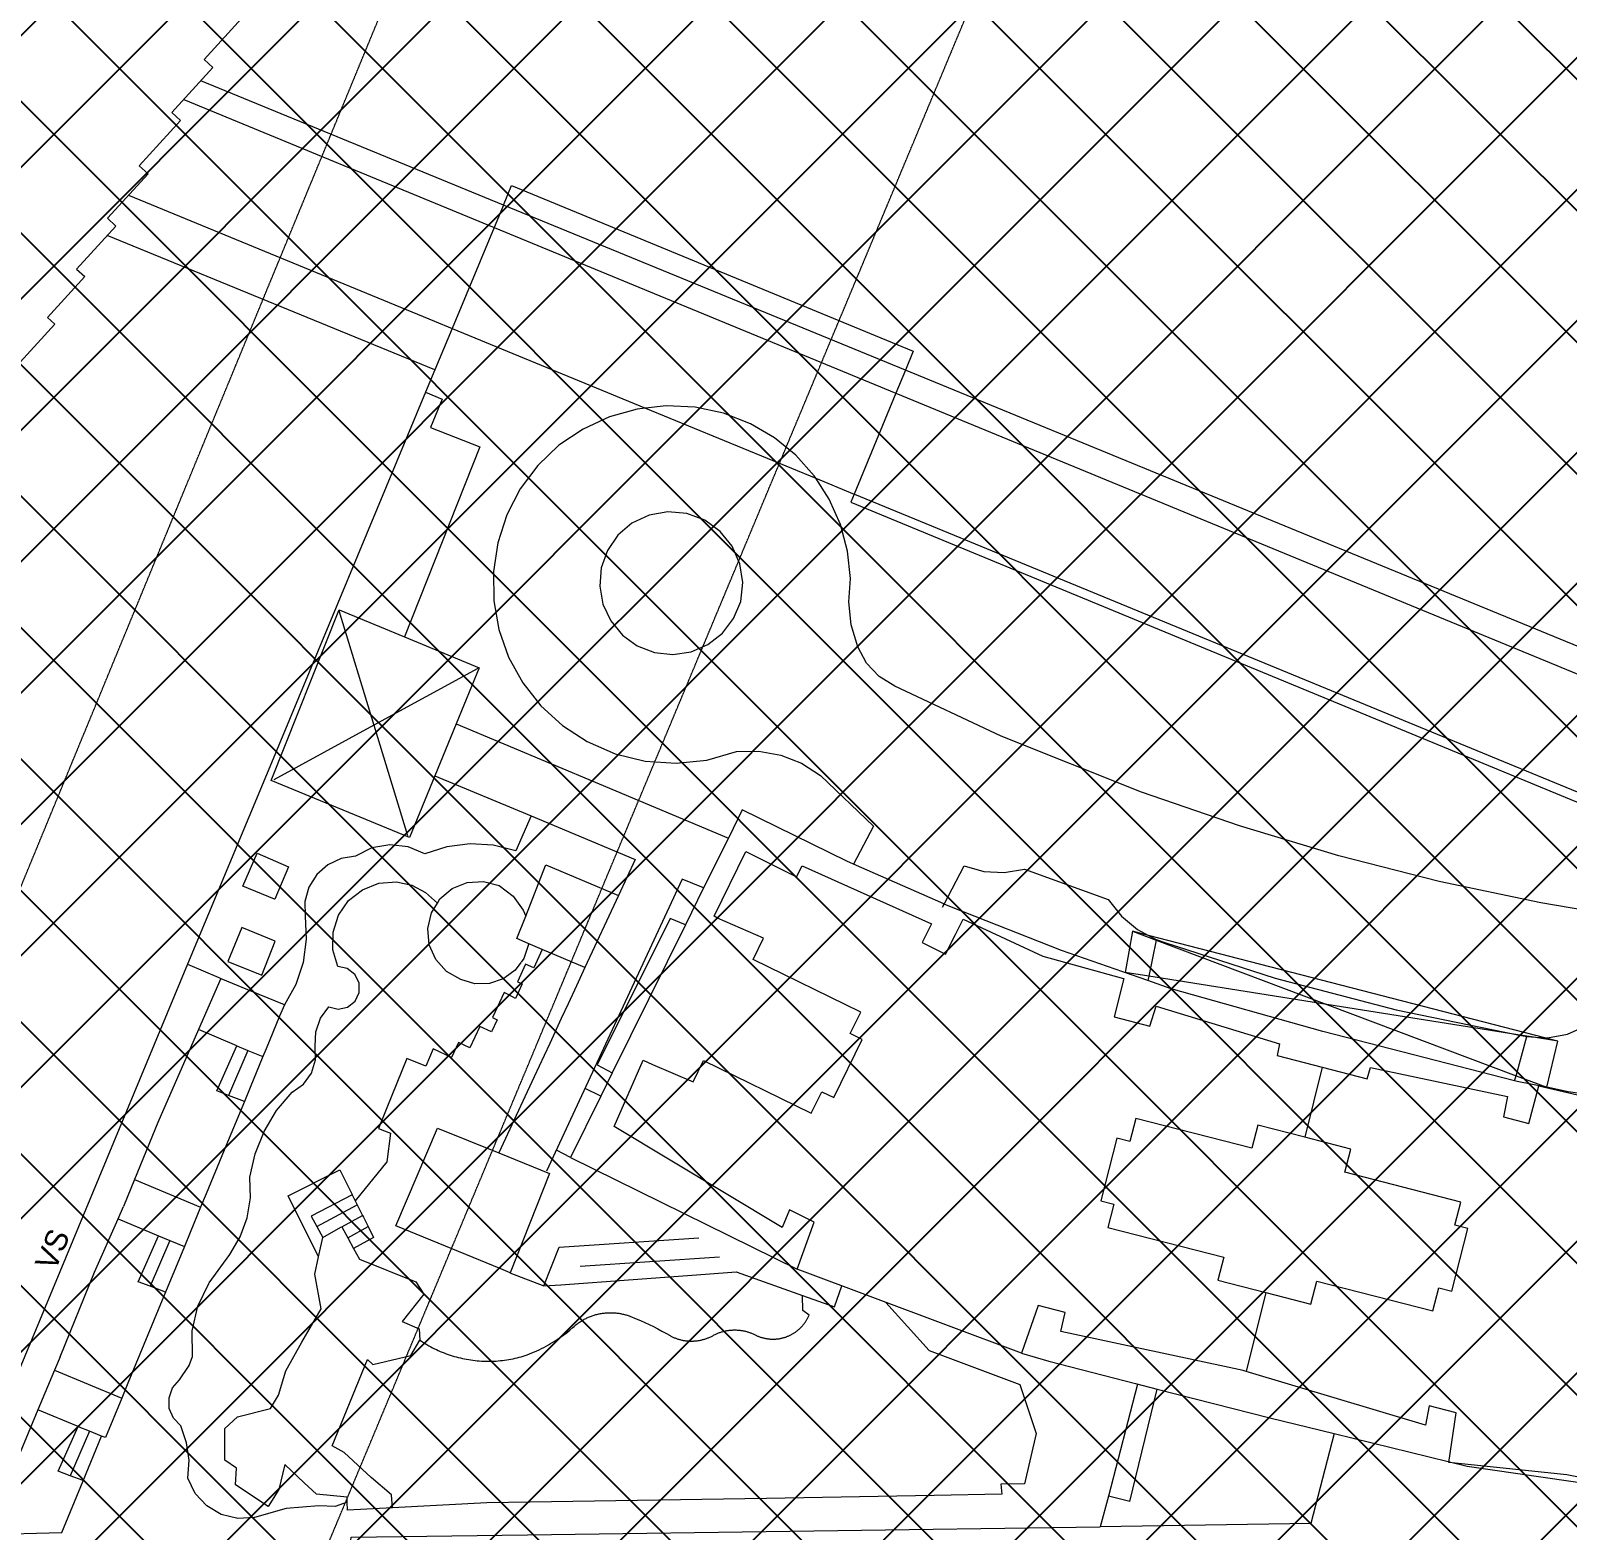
# Model space of a CAD drawing. Header units: millimetres. Extents: x 833924389 to 835767163, y 817400000 to 818811854.
# Drawn here: x 834596503 to 834699749, y 818214320 to 818315048 of the extents above; entities that cross this region are included whole.
import ezdxf

# ---------------------------------------------------------------- set-up
doc = ezdxf.new("R2010")
doc.units = ezdxf.units.MM
doc.header["$LTSCALE"] = 10
doc.header["$MEASUREMENT"] = 0
doc.linetypes.add('HIDDEN', pattern=[0.375, 0.25, -0.125])
doc.layers.add('01_Base_Plan', color=5, linetype='Continuous', lineweight=5)
doc.layers.add('12_AEL_Outline', color=253, linetype='HIDDEN', lineweight=5)
doc.layers.add('_MTR', color=190, linetype='Continuous')
doc.styles.add('11nw24c$0$Style-WORKING', font='WORKING.shx')

msp = doc.modelspace()

# ---------------------------------------------------------------- hatches: boundary and pattern name
at = {"layer": '_MTR'}
h = msp.add_hatch(dxfattribs=at)
h.set_pattern_fill('ANSI37', color=256, scale=50000, style=0)
h.set_pattern_definition([(45, (0, 0), (-4419.417382415922, 4419.417382415922), []), (135, (0, 0), (-4419.417382415922, -4419.417382415922), [])])
h.paths.add_polyline_path([(834719025.0676242, 818175044.075776), (834829436.1637323, 818440899.0154631), (834544329.9875726, 818440899.0154631), (834540047.6918651, 818430486.7932322), (834494662.9516805, 818320135.7028404), (834491212.3501357, 818312096.8899884), (834489639.5860337, 818307373.809575), (834488467.7132754, 818300887.678466), (834488287.0573709, 818295402.6064734), (834489123.4445984, 818289469.5896976), (834490523.0838149, 818284300.8385714), (834492959.6897802, 818278585.4277595), (834497359.5052412, 818271989.8078504), (834500943.2578423, 818268402.4543666), (834504241.8491156, 818265890.0219382), (834506773.0374651, 818264239.4954746), (834509304.2258146, 818262588.969011), (834549547.6363403, 818245865.156262), (834521788.9357352, 818162669.0288637), (834512956.6186229, 818145898.9397866), (834505350.3781369, 818132402.978609), (834498851.625464, 818120358.1720601), (834490645.3412085, 818106191.5494635), (834483043.1765755, 818093566.7455992), (834465497.3880057, 818066156.0749869), (834456186.300847, 818052465.0283059), (834449435.9111947, 818042521.66696), (834429928.4301713, 818015782.6322176), (834415902.0111922, 817997330.5279367), (834409718.1436859, 817989384.889797), (834403534.2761798, 817981439.2516572), (834394016.1354766, 817969342.6524115), (834384497.9947733, 817957246.0531657), (834384196.2479563, 817957465.7651209), (834383970.486986, 817957155.7107403), (834383668.7401689, 817957375.4226955), (834373771.4691136, 817944987.7532318), (834364116.6359974, 817932940.1560837), (834338369.9503223, 817901865.9044347), (834312960.6002681, 817923872.0998209), (834209698.3762193, 817804043.8972573), (834227751.7111311, 817788294.3273865), (834200289.8007177, 817756392.265157), (834200199.724341, 817740873.0267123), (834297136.0119622, 817740548.3312696), (834302265.9142908, 817746345.470729), (834311723.710097, 817738300.4580544), (834346243.1186241, 817778329.7402205), (834364573.705298, 817762532.4600164), (834407168.9888211, 817811985.372018), (834383971.3268652, 817831671.3361453), (834391017.2140669, 817839762.6321478), (834398063.1012684, 817847853.9281503), (834393622.2417772, 817851485.7044563), (834400812.4917518, 817859771.4107764), (834410480.1317945, 817870197.1213068), (834420147.7718372, 817880622.8318372), (834432126.5932153, 817893299.2699163), (834444105.4145935, 817905975.7079954), (834443206.2002442, 817906758.256021), (834448849.565658, 817912919.9467099), (834457587.7981888, 817922310.4511203), (834467322.5562106, 817932771.8674097), (834475815.8031626, 817941811.4303546), (834484309.0501144, 817950850.9932995), (834500967.9967005, 817969577.1101549), (834519622.9840564, 817991615.6157014), (834532610.7469565, 818008021.8481278), (834547321.4079989, 818027597.5088168), (834557595.9281648, 818042498.3314748), (834567870.4483306, 818057399.1541326), (834574643.1744547, 818067927.9632175), (834585340.6881095, 818084953.331677), (834592493.7733289, 818096984.115135), (834598987.1398113, 818108698.8436586), (834606301.2519822, 818122736.6486193), (834611699.1689881, 818133599.211997), (834616705.1358873, 818145548.4517179), (834618535.0408169, 818149916.4335908), (834621711.1027862, 818157497.6914387), (834627057.6022652, 818172444.2824591), (834631612.1834006, 818185176.9988407), (834639686.340077, 818207748.9860169)])

# ---------------------------------------------------------------- linework, layer by layer
at = {"layer": '01_Base_Plan', "linetype": 'Continuous'}
for p, q in [((834610919.4041214, 818316145.6358876), (834608151.8892171, 818313115.9902295)), ((834608151.8892171, 818313115.9902295), (834608740.8516241, 818312577.9859798)), ((834608740.8516241, 818312577.9859798), (834605973.3367198, 818309548.3403215)), ((834606562.2252945, 818309010.4035162), (834603794.7103901, 818305980.7578579)), ((834605973.3367198, 818309548.3403215), (834606562.2252945, 818309010.4035162)), ((834603794.7103901, 818305980.7578579), (834604383.5989648, 818305442.8210523)), ((834604383.5989648, 818305442.8210523), (834601655.7413875, 818302456.588945)), ((834601655.7413875, 818302456.588945), (834602230.1587784, 818301931.8712486)), ((834602230.1587784, 818301931.8712486), (834599587.1462992, 818299038.5205138)), ((834600131.6614995, 818298541.1178131), (834597622.863444, 818295794.6938916)), ((834599587.1462992, 818299038.5205138), (834600131.6614995, 818298541.1178131)), ((834598127.2137264, 818295333.980963), (834595799.6388649, 818292785.945156)), ((834597622.863444, 818295794.6938916), (834598127.2137264, 818295333.980963))]:
    msp.add_line(p, q, dxfattribs=at)
at = {"layer": '01_Base_Plan', "flags": 128}
for points in [[(834654641.7121495, 818290708.8017519), (834712409.9325544, 818266905.5299237), (834713520.9606009, 818266560.4890897), (834715052.2088993, 818266404.0758082), (834716584.1105993, 818266553.9537035), (834718056.0058904, 818267004.1879026), (834719409.6107061, 818267736.9501022), (834720591.3251139, 818268723.2245858), (834721554.3559985, 818269923.9569082), (834722260.569201, 818271291.6006043), (834722682.0002136, 818272772.0000001), (834723462.3423873, 818277997.5204018), (834724561.7223123, 818283165.34019), (834725975.9999087, 818288256.0000001), (834751599.0000001, 818350769.0000002), (834761771.454726, 818375429.7021701)], [(834628259.9938049, 818303337.5905333), (834607925.870122, 818311685.8118616)], [(834716541.0000002, 818268856.0000001), (834714477.0000002, 818267941.0000002), (834655273.6857817, 818292247.0570698)], [(834651850.6086003, 818283911.6925873), (834656263.1358075, 818282094.2455825)], [(834656263.1358075, 818282094.2455825), (834709320.0000002, 818260241.0000001), (834713626.0000001, 818259126.0000001)], [(834630130.0029606, 818262302.5504626), (834629093.0000002, 818259955.0000002), (834627578.9772944, 818260334.5627921), (834626020.9359114, 818260428.5822934), (834624472.2566912, 818260233.8373059), (834622986.0000001, 818259757.0000002), (834621855.0422989, 818260231.509995), (834620636.2128056, 818260368.1836911), (834619428.2468948, 818260155.9494005), (834618329.0000001, 818259612.0000917), (834617352.133305, 818259449.5580921), (834616459.3699152, 818259021.0380874), (834615721.6013063, 818258360.4676049), (834615197.4113896, 818257520.3004855), (834614928.4243907, 818256567.2516862), (834614936.0000001, 818255576.9999087), (834615018.1003146, 818254017.4983065), (834614809.3206886, 818252469.8558918), (834614316.9165932, 818250987.8558002), (834613553.0074773, 818249625.0543231)], [(834617768.882931, 818216200.2984408), (834616962, 818215920.0000001), (834615870.0000002, 818215961.0000001), (834613665.0000001, 818215774.0000002), (834611548.0000002, 818215171.0000002), (834610411.4178901, 818215107.2803127), (834609305.590106, 818215377.5096896), (834608326.4900969, 818215958.2353895), (834607559.0928986, 818216799.0567951), (834607069.9999086, 818217827.0000001), (834607142.0385146, 818219019.6295055), (834606976.5207986, 818220202.9125037), (834606580.0000002, 818221330.0000002), (834606086.7478869, 818221845.1809139), (834605813.0936004, 818222503.8327894), (834605798.0518817, 818223133.1433457), (834605796.0506914, 818223216.8676108), (834606037.9247109, 818223887.8414869), (834606505.9999086, 818224426.0000002), (834607149.3939027, 818225388.4087957), (834607371.8611715, 818225993.1370282), (834607361.0603963, 818227712.4990084), (834607723.720298, 818229372.7057104), (834608481.0000001, 818230894.0000002), (834608502.223304, 818230931.1814936), (834609878.9999087, 818232849.0000001), (834610578.4493853, 818234024.7147132), (834611044.8355055, 818235310.8012942), (834611261.5862913, 818236661.5616933), (834611221, 818238028.9999086), (834611586.6425064, 818239609.6909087), (834612192.1192971, 818241114.9072849), (834613022.8890045, 818242508.4998019), (834614059.0000002, 818243757.0000002), (834614823.4925078, 818244283.2938935), (834615373.5266886, 818245030.8876921), (834615648.4658042, 818245917.3653983), (834615618.0000918, 818246845.0000002), (834615663.0206001, 818247804.0740075), (834615980.9024935, 818248710.0546893), (834616542.8486894, 818249484.036958), (834617167.0426956, 818249331.1321148), (834617794.8178961, 818249467.866207), (834618298.7575917, 818249866.4170051), (834618576.4581137, 818250445.7962892), (834618571.4886931, 818251088.2706077), (834618284.859493, 818251663.2850126), (834617774.8150885, 818252053.9928895), (834617145.0000001, 818252181.0000002), (834616810.5506151, 818253320.1809138), (834616824.2905974, 818254507.3627127), (834617185.0156866, 818255638.4979095), (834617861.1112096, 818256614.4510027), (834618793.3223063, 818257349.6870025), (834619899.9478136, 818257779.7679985), (834621084.0000918, 818257867.0006106), (834622100.6530049, 818257644.2899871), (834623025.2479019, 818257166.4745935), (834623826.2416153, 818256446.9640493)], [(834623826.2416153, 818256446.9640493), (834623995.3953063, 818256724.5786005), (834624824.9830929, 818257428.4339124), (834625833.85461, 818257835.6271861), (834626919.5985901, 818257904.8240914), (834627972.0003053, 818257629.0002139), (834628914.0823085, 818256922.9464096), (834629597.3538011, 818255964.212409), (834629759.5381025, 818255576.3873105)], [(834628384.1490221, 818251458.199103), (834628256.3230081, 818251365.2063967), (834627323.2042911, 818251051.352794), (834626338.9139074, 818251031.6808071), (834625394.0000001, 818251308.0000002), (834624448.8768885, 818251846.8604085), (834623721.216407, 818252655.6486101), (834623284.8839077, 818253652.2638936), (834623184.1717889, 818254735.5391097), (834623429.3034152, 818255795.5102086), (834623826.2416153, 818256446.9640493)], [(834630865.983337, 818253342.8554951), (834630298.4112675, 818252106.4148383), (834629753.1178015, 818252356.7247537), (834629207.2679831, 818251167.6054571), (834629525.3558153, 818251021.5913268), (834629074.8815885, 818250040.2452471), (834628621.6885893, 818250277.4781946), (834628311.9327375, 818250439.6260873), (834627529.4558856, 818248761.0874052), (834627840.3831601, 818248598.3263042), (834627468.2423476, 818247801.8753015), (834626689.0987581, 818248165.9292278), (834626011.7890866, 818246716.3597523), (834625235.148778, 818247075.9154029), (834624770.7785883, 818246078.7422713), (834623553.600757, 818246664.7908262), (834623055.6197397, 818245500.290933), (834621785.0000001, 818246015.0000001), (834620440.2652975, 818242698.8785671), (834619873.0000001, 818241300.0000001), (834620679.0000002, 818240995.0000002), (834620429.0000002, 818239072.0000001), (834618301.2033451, 818236458.4532611)], [(834629962.1989503, 818253726.727775), (834629959.9999086, 818253666.0000002), (834629638.2865994, 818252735.5618155), (834629449.3476365, 818252480.402173)], [(834630865.983337, 818253342.8554951), (834629921.7780695, 818253744.0326549)], [(834629439.8042544, 818252467.5139624), (834629052.4293041, 818251944.369091), (834628384.1490221, 818251458.199103)], [(834618195.3827634, 818233253.2532734), (834618591.0000001, 818232530.0000001), (834622390.0000001, 818231013.0000001), (834622914.0000002, 818230175), (834621462.0000001, 818228336.0000001), (834622597.0000002, 818227843.0000001), (834622645.5493641, 818227092.4056827)], [(834617768.882931, 818216200.2984408), (834617760.0000002, 818216554.0000002), (834615702.0000001, 818216749.0000002), (834614867.0000002, 818217507.0000002), (834613584.0000001, 818218745.0000002), (834613168.0000001, 818217054.0000002), (834612451.0000001, 818215920.0000001), (834610257.0000002, 818217369.0000002), (834610337, 818218493.0000001), (834609546.0000002, 818219021.0000002), (834609549.0000002, 818221166.0000001), (834610403.0000001, 818221930.0000001), (834612615.0000002, 818222507.0000002), (834613161.0000002, 818223389.0000002), (834613646.0000002, 818225020.0000001), (834614715.0000002, 818226957.0000001), (834616010.0000002, 818229198.0000002), (834615590.0000001, 818231515.0000001), (834615846.1288493, 818232692.1433457), (834615889.1641287, 818232889.9293804)], [(834622646.0000002, 818227092.0000002), (834622764.0000002, 818227013.0000001), (834622884.0000002, 818226936.0000002), (834623005.0000002, 818226861.0000001), (834623128.0000001, 818226788.0000001), (834623252.0000002, 818226717.0000002), (834623377.0000002, 818226648.0000001), (834623503.0000001, 818226582.0000001), (834623630.0000002, 818226518.0000001), (834623759.0000002, 818226456.0000002), (834623888.0000001, 818226396.0000002), (834624019.0000002, 818226338.0000002), (834624150, 818226283.0000001), (834624283.0000001, 818226230.0000002), (834624416.0000002, 818226180.0000001), (834624550.0000001, 818226131.0000001), (834624685.0000001, 818226085.0000002), (834624821.0000002, 818226042.0000001), (834624958.0000001, 818226001.0000001), (834625095.0000002, 818225962.0000001), (834625233.0000002, 818225926.0000002), (834625372.0000002, 818225892.0000002), (834625511.0000001, 818225860.0000002), (834625650, 818225831.0000001), (834625790.0000001, 818225804.0000002), (834625931.0000002, 818225780.0000001), (834626072.0000001, 818225758.0000001), (834626213.0000002, 818225739.0000001), (834626355.0000001, 818225722.0000002), (834626497.0000002, 818225708.0000002), (834626639.0000002, 818225696.0000002), (834626781.0000002, 818225687.0000001), (834626924.0000002, 818225680.0000001), (834627066.0000002, 818225675.0000001), (834627209.0000001, 818225673.0000002), (834627352.0000002, 818225674.0000002), (834627494.0000002, 818225677), (834627637.0000001, 818225682.0000001), (834627779.0000002, 818225690.0000001), (834627922.0000001, 818225701.0000002), (834628064.0000001, 818225714.0000001), (834628205.0000002, 818225729.0000001), (834628347.0000002, 818225747.0000002), (834628488.0000001, 818225768.0000001), (834628629.0000002, 818225791.0000002), (834628769.0000002, 818225816.0000002), (834628909.0000002, 818225844.0000001), (834629049.0000002, 818225874.0000002), (834629187, 818225907.0000001), (834629326.0000002, 818225942.0000001), (834629463.0000002, 818225979.0000001), (834629600.0000002, 818226019.0000002), (834629853.0000001, 818226100.0000001), (834630017.0000002, 818226163.0000001), (834630180.0000001, 818226229.0000001), (834630342.0000002, 818226298.0000002), (834630502.0000002, 818226370.0000002), (834630661.0000001, 818226444.0000001), (834630819.0000001, 818226521.0000002), (834630975.0000002, 818226602.0000002), (834631130.0000002, 818226684.0000002), (834631284.0000002, 818226770.0000001), (834631436.0000002, 818226858.0000002), (834631586.0000001, 818226949.0000001), (834631735.0000002, 818227042.0000001), (834631882.0000002, 818227138), (834632028.0000001, 818227236.0000001), (834632171.0000002, 818227337.0000001), (834632313.0000001, 818227441.0000002), (834632453.0000002, 818227547.0000001), (834632592.0000002, 818227655.0000001), (834632728.0000002, 818227766.0000001), (834632932.0000001, 818227940.0000001), (834633013.0000001, 818228013.0000001), (834633062.0000001, 818228056.0000002), (834633112.0000002, 818228097.0000002), (834633162.0000001, 818228137.0000001), (834633213.0000002, 818228177.0000001), (834633265.0000001, 818228216.0000001), (834633317.0000001, 818228254.0000002), (834633370.0000002, 818228291.0000001), (834633424.0000002, 818228327.0000001), (834633478.0000002, 818228362.0000002), (834633533.0000001, 818228396.0000002), (834633588.0000002, 818228429.0000002), (834633645.0000001, 818228461.0000001), (834633701.0000002, 818228492.0000002), (834633758.0000001, 818228522.0000001), (834633816.0000002, 818228552.0000001), (834633874.0000002, 818228580.0000002), (834633933.0000002, 818228607.0000002), (834633992.0000001, 818228633.0000001), (834634051.0000002, 818228658.0000001), (834634111.0000001, 818228682.0000001), (834634172, 818228705.0000002), (834634233.0000002, 818228727.0000001), (834634294.0000002, 818228748.0000001), (834634355.0000002, 818228768.0000001), (834634417.0000001, 818228787.0000001), (834634479, 818228804.0000001), (834634542.0000001, 818228821.0000002), (834634604.0000001, 818228836.0000001), (834634667.0000001, 818228851.0000001), (834634731.0000001, 818228864.0000001), (834634794.0000002, 818228876.0000001), (834634858.0000002, 818228887.0000002), (834634922.0000001, 818228897.0000002), (834634986.0000001, 818228906.0000001), (834635050.0000001, 818228914.0000002), (834635114.0000001, 818228920.0000001), (834635179.0000002, 818228926.0000002), (834635243.0000001, 818228930.0000001), (834635308.0000002, 818228933.0000002), (834635372.0000002, 818228935.0000001), (834635437.0000001, 818228936.0000002), (834635501.0000001, 818228936.0000002), (834635566.0000002, 818228935.0000001), (834635631.0000001, 818228932), (834635695.0000002, 818228929.0000002), (834635760.0000002, 818228924.0000002), (834635824.0000001, 818228918.0000002), (834635888.0000001, 818228911.0000002), (834635952.0000001, 818228903.0000001), (834636016.0000001, 818228894.0000002), (834636080.0000002, 818228884.0000002), (834636144.0000002, 818228872.0000002), (834636207.0000001, 818228860.0000002), (834636270.0000001, 818228846.0000001), (834636333.0000002, 818228832.0000001), (834636396.0000002, 818228816.0000001), (834636458.0000002, 818228799.0000002), (834636520.0000001, 818228781.0000002), (834636582, 818228762.0000002), (834636643.0000001, 818228742.0000002), (834636705.0000002, 818228720.0000002), (834636765.0000001, 818228698.0000002), (834637194.0000001, 818228526.0000002), (834637486.0000001, 818228402.0000002), (834637776.0000002, 818228273.0000001), (834638063.0000002, 818228138.0000001), (834638348.0000002, 818227999.0000002), (834638631, 818227855.0000001), (834638911.0000002, 818227705.0000002), (834639188.0000002, 818227551.0000002), (834639463.0000002, 818227392.0000002), (834639509.0000002, 818227368), (834639556.0000002, 818227344.0000001), (834639603.0000002, 818227321.0000002), (834639651.0000002, 818227299.0000002), (834639699.0000001, 818227277.0000002), (834639747.0000001, 818227257.0000002), (834639796.0000002, 818227237.0000002), (834639845.0000002, 818227218.0000002), (834639894.0000002, 818227200.0000002), (834639944.0000001, 818227183.0000002), (834639993.0000001, 818227167.0000001), (834640044.0000002, 818227152.0000002), (834640094.0000001, 818227137.0000002), (834640145.0000001, 818227124.0000002), (834640196.0000002, 818227111.0000001), (834640247.0000001, 818227099), (834640298.0000001, 818227088.0000002), (834640350.0000002, 818227078.0000002), (834640401.0000001, 818227069.0000001), (834640453.0000002, 818227061.0000001), (834640505.0000002, 818227054.0000002), (834640557.0000001, 818227047.0000001), (834640610.0000002, 818227042.0000001), (834640662.0000001, 818227037.0000001), (834640714.0000001, 818227034.0000002), (834640767.0000002, 818227031.0000002), (834640819.0000001, 818227029.0000002), (834640872.0000002, 818227028.0000001), (834640924.0000002, 818227028.0000001), (834640976, 818227029.0000002), (834641029.0000002, 818227031.0000002), (834641081.0000002, 818227034.0000002), (834641134.0000002, 818227037.0000001), (834641186.0000002, 818227042.0000001), (834641238.0000001, 818227047.0000001), (834641290.0000001, 818227054.0000002), (834641342.0000002, 818227061.0000001), (834641394.0000002, 818227069.0000001), (834641446.0000002, 818227078.0000002), (834641497.0000002, 818227088.0000002), (834641549.0000002, 818227099), (834641600.0000002, 818227111.0000001), (834641651.0000002, 818227124.0000002), (834641701.0000002, 818227137.0000002), (834641752.0000002, 818227152.0000002), (834641802.0000001, 818227167.0000001), (834641852.0000002, 818227183.0000002), (834641902.0000002, 818227200.0000002), (834641951.0000001, 818227218.0000002), (834642000.0000002, 818227237.0000002), (834642049.0000002, 818227257.0000002), (834642097.0000002, 818227277.0000002), (834642145.0000001, 818227299.0000002), (834642192.0000001, 818227321.0000002), (834642240.0000002, 818227344.0000001), (834642325.0000002, 818227388.0000001), (834642388.0000001, 818227423.0000002), (834642435.0000001, 818227447.0000001), (834642482.0000002, 818227470.0000002), (834642530.0000001, 818227493.0000001), (834642578.0000001, 818227515.0000001), (834642626.0000001, 818227536.0000002), (834642675.0000001, 818227556.0000002), (834642724.0000001, 818227575.0000002), (834642773.0000001, 818227594.0000001), (834642823.0000001, 818227611.0000001), (834642873, 818227628.0000001), (834642923.0000002, 818227644.0000002), (834642974.0000001, 818227659.0000002), (834643025.0000001, 818227673.0000002), (834643076.0000002, 818227686.0000002), (834643127.0000002, 818227699.0000001), (834643178.0000002, 818227710.0000002), (834643230.0000002, 818227720.0000002), (834643282.0000002, 818227730.0000002), (834643334, 818227739.0000001), (834643386, 818227746.0000001), (834643439.0000001, 818227753), (834643491.0000001, 818227759.0000002), (834643543.0000002, 818227764.0000002), (834643596.0000001, 818227768.0000001), (834643649.0000002, 818227772.0000002), (834643701.0000002, 818227774.0000002), (834643754.0000002, 818227775.0000001), (834643807.0000001, 818227776.0000002), (834643860.0000001, 818227775.0000001), (834643912, 818227774.0000002), (834643965.0000002, 818227771.0000002), (834644018.0000001, 818227768.0000001), (834644070.0000002, 818227764.0000002), (834644123.0000001, 818227759.0000002), (834644175.0000001, 818227753), (834644227.0000002, 818227746.0000001), (834644280.0000001, 818227738.0000001), (834644332.0000001, 818227729.0000001), (834644383.0000001, 818227720.0000002), (834644435.0000001, 818227709.0000001), (834644487.0000002, 818227698.0000002), (834644538.0000001, 818227685.0000001), (834644589.0000001, 818227672.0000001), (834644640.0000001, 818227658.0000001), (834644690.0000001, 818227643.0000001), (834644741.0000001, 818227627.0000002), (834644791.0000002, 818227610.0000002), (834644840.0000002, 818227593.0000002), (834644890.0000001, 818227574.0000001), (834644939.0000001, 818227555.0000001), (834644987.0000001, 818227535), (834645036.0000002, 818227514.0000002), (834645084.0000001, 818227492.0000002), (834645131.0000001, 818227469.0000001), (834645179.0000002, 818227446.0000002), (834645220.0000002, 818227425.0000001), (834645261.0000001, 818227405.0000001), (834645303.0000002, 818227386.0000001), (834645345.0000002, 818227368), (834645388.0000001, 818227350.0000002), (834645430.0000001, 818227333.0000002), (834645473.0000002, 818227317), (834645517.0000002, 818227302.0000001), (834645560.0000001, 818227287.0000001), (834645604.0000001, 818227273.0000001), (834645648.0000001, 818227260.0000001), (834645693.0000001, 818227248.0000001), (834645737.0000002, 818227236.0000001), (834645782.0000001, 818227226.0000001), (834645827.0000001, 818227216.0000001), (834645872.0000001, 818227207.0000001), (834645917.0000001, 818227198.0000002), (834645962, 818227191.0000002), (834646008.0000001, 818227184.0000002), (834646053.0000002, 818227178.0000002), (834646099.0000001, 818227172.0000001), (834646145.0000001, 818227168.0000002), (834646191.0000002, 818227164.0000002), (834646236.0000001, 818227162.0000001), (834646282.0000001, 818227160.0000001), (834646328.0000002, 818227158.0000001), (834646374.0000002, 818227158.0000001), (834646420.0000001, 818227158.0000001), (834646466.0000001, 818227159.0000002), (834646512.0000001, 818227161.0000002), (834646558.0000002, 818227164.0000002), (834646604.0000001, 818227168.0000002), (834646650.0000001, 818227172.0000001), (834646695.0000002, 818227177.0000001), (834646741.0000001, 818227183.0000002), (834646786.0000002, 818227190.0000001), (834646832.0000001, 818227198.0000002), (834646877.0000002, 818227206.0000002), (834646922, 818227215.0000001), (834646967.0000002, 818227225.0000002), (834647012.0000001, 818227236.0000001), (834647056.0000002, 818227247.0000002), (834647100.0000002, 818227260.0000001), (834647144.0000002, 818227273.0000001), (834647144.4113286, 818227272.5785701), (834647188.2615132, 818227286.3803523), (834647231.8641623, 818227300.9453415), (834647275.2059696, 818227316.269082), (834647318.2737513, 818227332.3469042), (834647361.0543536, 818227349.1738948), (834647403.5347761, 818227366.7449877), (834647445.7020785, 818227385.0547503), (834647487.5433823, 818227404.0976595), (834647529.0459917, 818227423.867916), (834647570.1972413, 818227444.3594472), (834647610.9846189, 818227465.566088), (834647651.395642, 818227487.4813075), (834647691.4180427, 818227510.0984528), (834647731.0396438, 818227533.4106572), (834647770.2483293, 818227557.4108098), (834647809.0321971, 818227582.0915862), (834647847.3794063, 818227607.4454789), (834647885.278329, 818227633.4647361), (834647922.7173378, 818227660.141484), (834647959.6850797, 818227687.4675742), (834647996.1702935, 818227715.4346448), (834648032.1618702, 818227744.034242), (834648067.6487932, 818227773.257607), (834648102.6203194, 818227803.0958588), (834648137.0657675, 818227833.5399032), (834648170.9746698, 818227864.5804927), (834648204.3366499, 818227896.2081058), (834648237.1415756, 818227928.4131598), (834648269.3794369, 818227961.1858579), (834648301.0404372, 818227994.5161595), (834648332.1149329, 818228028.3939637), (834648362.5934327, 818228062.8089237), (834648392.4666585, 818228097.7505723), (834648421.7255471, 818228133.2082585), (834648450.3611256, 818228169.1711786), (834648478.3647269, 818228205.6283764), (834648505.7277752, 818228242.5687736), (834648532.441969, 818228279.9810789), (834648558.4991609, 818228317.8539081), (834648583.8914152, 818228356.1757562), (834648608.6109806, 818228394.9349042), (834648632.6503495, 818228434.1195412), (834648656.0021976, 818228473.7177956), (834648678.6594136, 818228513.7175515), (834648700.6150701, 818228554.1066318), (834648721.8624839, 818228594.8727379), (834648742.3952148, 818228636.0034488), (834648762.2069767, 818228677.4862515), (834648781.2917572, 818228719.3085119), (834648807.2957854, 818228779.648549), (834648373.7599416, 818229075.75219), (834648362.9313335, 818230095.4129767)], [(834653958.7358319, 818229620.5262616), (834656868.5881529, 818226384.4453263), (834662956.0000002, 818224120.0000002), (834664054.0000002, 818220823.0000002), (834663268.0000001, 818217441.0000002), (834661685, 818217422.0000001), (834661754.0000002, 818216739.0000001), (834657219.0000001, 818216645.0000001), (834645950.557604, 818216461.3161414), (834627159.0000002, 818216155), (834620810.8898283, 818215832.0770595)], [(834620810.8898283, 818215832.0770595), (834620743.9503466, 818216698.6256602), (834619382.5256511, 818217867.7897886), (834617566.4733117, 818219549.0402236), (834616755.2603841, 818219992.0171822), (834619142.2556843, 818225782.7478869), (834619498.4072696, 818225465.5404525), (834622040.5543078, 818226054.3228251), (834622645.5493641, 818227092.4056827)], [(834620810.8898283, 818215832.0770595), (834617782.0000001, 818215678.0000002), (834617768.882931, 818216200.2984408)]]:
    msp.add_lwpolyline(points, dxfattribs=at)
at = {"layer": '01_Base_Plan', "linetype": 'Continuous', "flags": 128}
for points in [[(834606779.1436421, 818310430.4708711), (834627635.5460374, 818301836.6348157)], [(834628259.9938049, 818303337.5905333), (834628806.0000002, 818304650.0000001), (834655796.0000002, 818293514.0000002), (834655273.6857817, 818292247.0570698), (834654639.8377943, 818290709.5740534), (834651839.2489702, 818283916.3714409), (834651614, 818283370.0000002), (834717611.0000001, 818256133.0000001), (834729494.9763789, 818258129.5804318)], [(834603069.2149421, 818304003.942497), (834623643.7386397, 818295529.636189), (834624811.5164953, 818295048.6477861)], [(834628259.9938049, 818303337.5905333), (834627635.5460374, 818301836.6348157)], [(834655273.6857817, 818292247.0570698), (834628259.9938049, 818303337.5905333)], [(834627635.5460374, 818301836.6348157), (834624811.5164953, 818295048.6477861)], [(834627635.5460374, 818301836.6348157), (834654639.8377943, 818290709.5740534), (834654641.7121495, 818290708.8017519)], [(834623652.037721, 818292261.6631368), (834601638.1307607, 818301283.7681034)], [(834624811.5164953, 818295048.6477861), (834623652.037721, 818292261.6631368)], [(834624811.5164953, 818295048.6477861), (834637801.5067295, 818289698.2855009), (834649248.2023075, 818284983.580737), (834651839.2489702, 818283916.3714409), (834651850.6086003, 818283911.6925873)], [(834623652.037721, 818292261.6631368), (834623032.319773, 818290772.076266)], [(834623032.319773, 818290772.076266), (834612560.4770349, 818265601.4000978)], [(834623032.319773, 818290772.076266), (834624157.0534686, 818290307.8333995), (834623370.0000001, 818288406.0000001), (834626684.0000002, 818287105.0000002), (834621617.6386609, 818274337.2136909), (834621596.1586355, 818274283.0816982)], [(834708360.0000002, 818254693.0000002), (834697968.0000002, 818256462.0000001), (834691152.0000002, 818257907.0000002), (834684401.0000002, 818259632.0000002), (834677728.0000002, 818261634.0000002), (834671142.0000002, 818263910.0000001), (834661711, 818267656.0000002), (834654573.0000001, 818271028.0000001), (834653507.0000002, 818271664.0000002), (834652653.0000001, 818272565.0000001), (834652074, 818273663.0000001), (834651632.0000002, 818275152.0000002), (834651469.0000001, 818276697.0000001), (834651589.0000001, 818278246.0000001), (834651389.0000002, 818280093.0000002), (834650906.0000002, 818281886.0000001), (834650152.0000001, 818283584.0000001), (834649248.0000001, 818284984), (834649145.0000001, 818285144.0000002), (834647908.0000001, 818286530.0000001), (834646472.0000002, 818287708.0000002), (834644871.0000001, 818288650.0000001), (834643053.0000001, 818289355.0000002), (834641145.0000001, 818289761.0000001), (834639198.0000002, 818289855.0000002), (834637802.0000001, 818289698.0000002), (834637260.0000001, 818289637.0000002), (834635382.0000002, 818289112.0000002), (834633612.0000002, 818288293.0000002), (834631996.0000001, 818287201.0000001), (834630578.0000002, 818285842.0000002), (834629400.0000001, 818284269.0000002), (834628495.0000001, 818282526.0000002), (834627886.0000001, 818280658.0000001), (834627591.0000001, 818278716.0000001), (834627616.0000001, 818276752.0000002), (834627961.0000001, 818274818.0000002), (834628617.0000002, 818272967.0000002), (834629566.0000002, 818271247.0000001), (834630783.0000001, 818269705.0000002), (834632235.0000002, 818268382.0000002), (834633884.0000002, 818267314.0000001), (834635782.0000002, 818266481.0000001), (834637796.0000002, 818265985.0000002), (834639864.0000001, 818265843.0000002), (834641926.0000001, 818266057), (834643921.0000002, 818266622.0000002), (834645424.0000001, 818266656.0000002), (834646905.0000001, 818266393.0000001), (834648305.0000001, 818265844.0000001), (834649569.0000001, 818265030.0000001), (834653123.0000001, 818261608.0000002), (834651796.0000002, 818259067.0000001)], [(834644209.0000001, 818276699.0000001), (834644354.3122046, 818277974.0448012), (834644160.6610922, 818279242.6480913), (834643641.56209, 818280416.2713097), (834642833.2442093, 818281413.0046085), (834641792.121586, 818282163.2837919), (834640590.8565937, 818282614.7452927), (834639313.288095, 818282735.8807033), (834638048.5803096, 818282518.2356031), (834636885.0000918, 818281976.9999087), (834635951.3739129, 818281165.0299083), (834635255.1380048, 818280142.1865904), (834634842.1428877, 818278975.8297985), (834634739.58681, 818277742.7705926), (834634954.2233956, 818276524.2124089), (834635471.9178137, 818275400.4039125), (834636258.5770137, 818274445.3541065), (834637262.3952149, 818273721.9580066), (834638417.2656944, 818273277.8553119), (834639647.1337932, 818273142.2924896), (834640871.0061954, 818273324.1972107), (834642008.2841886, 818273811.5898925), (834642984.0719932, 818274572.373211), (834643734.1084936, 818275556.4453875), (834644209.0000001, 818276699.0000001)], [(834617230.0000001, 818276148.0000001), (834617230.5155188, 818276147.7872252), (834621617.6386609, 818274337.2136909), (834626646.0000002, 818272262.0000002), (834625089.8792385, 818268481.1930602), (834623658.9927368, 818265004.6598103), (834621949.0000001, 818260850.0000002), (834612653.8176825, 818264691.0839871), (834617209.8756372, 818276096.1200294), (834617230.5155188, 818276147.7872252), (834617231, 818276149.0000002)], [(834617206.6131476, 818276106.800287), (834617209.8756372, 818276096.1200294), (834619560.3989077, 818268401.2469865), (834621827.3085119, 818260980.0987581)], [(834626545.2832425, 818272215.6874601), (834619560.3989077, 818268401.2469865), (834612829.1126136, 818264725.2962434)], [(834625089.8792385, 818268481.1930602), (834634707.6254464, 818264454.4466385), (834643377.868038, 818260820.807703)], [(834612560.4770349, 818265601.4000978), (834607044.536363, 818252342.9928282), (834591104.424604, 818214028.4955292), (834590974.0000001, 818213715.0000002), (834590401.0000002, 818212321.0000002), (834617966.0000001, 818213182), (834618041.0000002, 818213860.0000002), (834629874.9013034, 818214021.2542193), (834668367.4905851, 818214545.7719965)], [(834623658.9927368, 818265004.6598103), (834630130.0029606, 818262302.5504626)], [(834630130.0029606, 818262302.5504626), (834637122.5319073, 818259382.6697594), (834635997.0000002, 818256962.0000001)], [(834651796.3093053, 818259067.3800167), (834651330.0852995, 818259272.7379988), (834644311.0000002, 818262708.0000002), (834643377.868038, 818260820.807703), (834641717.9522693, 818257463.7473677)], [(834613829.0000001, 818258896.0000002), (834612898.0000001, 818256719.0000001), (834612892.2379225, 818256721.3377181), (834610761.0000001, 818257586), (834611714.6779689, 818259797.1865598), (834613829.0000001, 818258896.0000002)], [(834631095.9922484, 818258965.8653831), (834631113.0000001, 818259009.0000002), (834635997.0000002, 818256962.0000001)], [(834678162.8451188, 818224986.6881316), (834677966.988922, 818225045.1565601), (834665715.0000002, 818227678.0000002), (834666010.9095128, 818228945.5196693), (834664199.8279063, 818229410.591754), (834663080.0000002, 818226220.0000002), (834648012.0000001, 818231852.0000002), (834649151.2193061, 818235007.6989046), (834647476.4080935, 818235839.153081), (834646993.0000001, 818234661.0000002), (834635706.0000002, 818241440.0000001), (834637647.4239023, 818245887.9799801), (834638283.994873, 818245597.204993), (834641011.3996401, 818244448.9731134), (834641714.6959442, 818245880.4946136), (834648945.0130925, 818242334.8302869), (834649649.7414168, 818243771.9119543), (834650455.437361, 818243380.039491), (834652371.4174933, 818247287.1052891), (834651565.7215189, 818247678.9777521), (834652270.449843, 818249116.0594501), (834645040.1326642, 818252661.7237772), (834645744.586993, 818254100.8867764), (834642653.5142372, 818255446.3515123), (834642420.7784052, 818255570.0108649), (834644556.4855497, 818259916.2284921), (834647955.0000002, 818258209.0000001), (834648338.0000002, 818258954.0000001), (834657030.7382125, 818255062.058199), (834656404.8520769, 818253801.3259073), (834657963.0472428, 818253026.0726954), (834658639.7199624, 818254341.6794947), (834659164.0000002, 818255361.0000001), (834664514.0000002, 818252884.0000002), (834669931.3729057, 818251381.2253488), (834669943.0000002, 818251378.0000001), (834669304.092807, 818248807.8393812), (834671691.784509, 818248176.5325482), (834672115.0000002, 818249517.0000002), (834680423.0000002, 818246990.0000002), (834680254.1355025, 818246202.5105748), (834683286.5961488, 818245423.7976015)], [(834696211.359905, 818244518.6553851), (834683324.6708887, 818247828.302408), (834673136.0000001, 818250698.0000002), (834671567.317179, 818251243.057497), (834669889.1972108, 818251826.1402632), (834665754.2645957, 818253262.8717918), (834658481.7007052, 818256122.6614888), (834657881.3253273, 818256387.109226), (834657866.6052128, 818256393.5930054), (834651797.6158334, 818259066.8045292)], [(834629921.7780695, 818253744.0326549), (834629164.0000002, 818254066.0000002), (834629759.5381025, 818255576.3873105), (834631095.9922484, 818258965.8653831)], [(834641717.9522693, 818257463.7473677), (834640275.6611835, 818258066.0088506), (834631150.498398, 818238440.6162299)], [(834657866.6052128, 818256393.5930054), (834657769.0000002, 818256172.0000001), (834657881.3253273, 818256387.109226), (834659217.0000002, 818258945.0000002), (834660539.8990145, 818258569.9939879), (834661912.8268993, 818258494.0965914), (834663269.0003053, 818258720.9996951), (834668911.0000002, 818256699.0000001), (834669787.6581012, 818255579.1944032), (834670877.0404067, 818254665.0061955), (834671602.8836026, 818254278.0665), (834671619.2193978, 818254269.3580434)], [(834635997.0000002, 818256962.0000001), (834633745.3735162, 818252119.4503617)], [(834641717.9522693, 818257463.7473677), (834640494.1213722, 818254988.6373181), (834635581.552965, 818245053.3207802), (834634805.9055454, 818243484.6295971)], [(834640494.1213722, 818254988.6373181), (834639477.0000001, 818255407.0000001), (834634553.0000002, 818245577.0000001), (834635581.552965, 818245053.3207802)], [(834610695.0000001, 818254804.0000002), (834609754.0000002, 818252535.0000001), (834612029.0000002, 818251609.0000001), (834612930.1872312, 818253896.6272777), (834610695.0000001, 818254804.0000002)], [(834698370.183508, 818244073.4615926), (834699105.0000001, 818247185.0000001), (834698237.2556843, 818247408.7997988), (834671602.8836026, 818254278.0665), (834670533.0000001, 818254554.0000002), (834670046.1459396, 818251780.4070865)], [(834670533.0000001, 818254554.0000002), (834672123.6193733, 818253955.1410261), (834683587.946898, 818249638.8880888), (834696304.2286144, 818244851.2816556), (834698370.183508, 818244073.4615926)], [(834672132.0003053, 818253995.9996951), (834672123.8543049, 818253956.2864164), (834672123.6193733, 818253955.1410261), (834671626.2818997, 818251530.522233), (834671567.317179, 818251243.057497)], [(834671619.2193978, 818254269.3580434), (834672132.0003053, 818253995.9996951)], [(834672132.0003053, 818253995.9996951), (834672708.2552265, 818253809.900876), (834680127.063204, 818251414.0291147), (834688255.0000002, 818249287.0000001), (834696430.9364302, 818247607.880093), (834697039.0000002, 818247483.0000002)], [(834633745.3735162, 818252119.4503617), (834630865.983337, 818253342.8554951)], [(834607044.536363, 818252342.9928282), (834609141.9858396, 818251454.1693474), (834609284.6530353, 818251394.7202675)], [(834633745.3735162, 818252119.4503617), (834633176.5056614, 818250895.992218), (834632607.7114172, 818249672.692343), (834632152.4950714, 818248693.6632895), (834631372.7277446, 818247016.6257821), (834631001.812525, 818246218.9023104), (834630327.4222239, 818244768.4981234), (834629863.7801447, 818243771.3479415), (834627954.7070836, 818239665.5243996)], [(834699105.0000001, 818247185.0000001), (834697337.4900969, 818247464.5164343), (834696430.9364302, 818247607.880093), (834683587.946898, 818249638.8880888), (834671626.2818997, 818251530.522233), (834670046.1459396, 818251780.4070865)], [(834609284.6530353, 818251394.7202675), (834607777.102817, 818247954.1163979)], [(834609284.6530353, 818251394.7202675), (834611827.0602741, 818250335.3053073), (834611832.4328748, 818250333.0665611), (834613542.2175361, 818249629.494217)], [(834613553.0074773, 818249625.0543231), (834613558.0000002, 818249623.0000001), (834613229.3228251, 818248860.0897857), (834612317.3664969, 818246654.4304026), (834612315.234962, 818246649.2750939), (834612102.3793758, 818246134.4621724)], [(834607777.102817, 818247954.1163979), (834605045.4310436, 818241719.7632985), (834603473.6769619, 818237871.3657951)], [(834610346.5765558, 818246867.7148962), (834607777.102817, 818247954.1163979)], [(834698301.0644553, 818247404.8485367), (834698412.3538927, 818247397.9570911), (834699766.0238962, 818247644.7588123), (834701021.0002139, 818248208.9997865), (834706467.0000002, 818247492.0000002), (834707564.0000001, 818247165.0000001), (834708522.3292032, 818246316.3255106), (834709330.9053316, 818245889.7118139), (834709654.5035862, 818245718.9778131), (834709918.219825, 818245652.7080908)], [(834609000.2826321, 818243834.6869107), (834610346.5765558, 818246867.7148962)], [(834610346.5765558, 818246867.7148962), (834611100.7751398, 818246552.7489245)], [(834696211.359905, 818244518.6553851), (834696304.2286144, 818244851.2816556), (834697039.0000002, 818247483.0000002)], [(834697039.0000002, 818247483.0000002), (834697337.4900969, 818247464.5164343), (834698237.2556843, 818247408.7997988), (834698301.0644553, 818247404.8485367)], [(834611100.7751398, 818246552.7489245), (834609802.5822018, 818243529.8034611)], [(834612102.3793758, 818246134.4621724), (834611245.5954163, 818244062.242775), (834610857.0824002, 818243122.5844299)], [(834611100.7751398, 818246552.7489245), (834612102.3793758, 818246134.4621724)], [(834683286.5961488, 818245423.7976015), (834682107.4871672, 818240719.2263864)], [(834683286.5961488, 818245423.7976015), (834686309.9095434, 818244647.4335766), (834686527.0000002, 818245415.0000001), (834695737.0000002, 818243462.0000001), (834695460.534135, 818242091.133427), (834697160.3926207, 818241654.552202), (834697836, 818244178.0000002), (834703330.0000002, 818242901.0000002), (834709263.0000001, 818242496.0000001), (834709230.7804806, 818239916.1875058), (834711696.0635396, 818239767.8651083), (834711668.0000002, 818241168.0000002), (834720489.8708458, 818240325.4820399), (834720479.5285808, 818239520.1573536), (834723400.6723535, 818239365.2858975)], [(834609802.5822018, 818243529.8034611), (834609000.2826321, 818243834.6869107)], [(834610857.0824002, 818243122.5844299), (834609802.5822018, 818243529.8034611)], [(834634805.9055454, 818243484.6295971), (834633766.7999818, 818243991.8391372)], [(834698370.183508, 818244073.4615926), (834698331.444899, 818244081.2753382), (834696388.2407607, 818244473.2276378), (834696211.359905, 818244518.6553851)], [(834708867.6933808, 818242522.9845272), (834707207.0159919, 818242689.9425642), (834699815.6771448, 818243781.8995638), (834698370.183508, 818244073.4615926)], [(834610857.0824002, 818243122.5844299), (834609502.9695427, 818239847.5243387), (834608287.7406538, 818236908.3693049), (834607918.514359, 818236015.3578908)], [(834634805.9055454, 818243484.6295971), (834632763, 818239353.0000002)], [(834678952.0640279, 818241529.5151832), (834678552.4036685, 818239977.8330028), (834670752.5666984, 818241980.772149), (834670354.4669945, 818240430.4940033), (834669487.4075443, 818240656.1439255), (834668405.0739466, 818236441.3251749), (834669272.1333965, 818236215.6752526), (834668874.0336926, 818234665.397107), (834676673.8706627, 818232662.4579306), (834676278.2953278, 818231117.3367108), (834679493.2900481, 818230291.7503588)], [(834682107.4871672, 818240719.2263864), (834678952.0640279, 818241529.5151832)], [(834631364.8342236, 818238288.9586171), (834628713.0000001, 818231617.0000002), (834628095.7711114, 818231870.8460343), (834621027.0000002, 818234778.0000001), (834623828.4986727, 818241331.1506397), (834627954.7070836, 818239665.5243996), (834631364.8342236, 818238288.9586171)], [(834679493.2900481, 818230291.7503588), (834682525.602405, 818229513.0754725), (834682923.4294871, 818231057.6184883), (834690723.2664572, 818229054.6793422), (834691121.3661613, 818230604.9574878), (834691989.8689535, 818230384.9281596), (834693072.2025211, 818234599.7468797), (834692203.6997591, 818234819.7762384), (834692601.7994629, 818236370.0543842), (834684801.962493, 818238372.9935302), (834685199.3711052, 818239925.2539752), (834682107.4871672, 818240719.2263864)], [(834632763, 818239353.0000002), (834631825.4574422, 818239841.4573811)], [(834615846.1288493, 818232692.1433457), (834613803.0000002, 818236775), (834617262.0000002, 818238539.0000002), (834618097.2920623, 818236864.4240549)], [(834632763, 818239353.0000002), (834648012.0000001, 818231852.0000002)], [(834603473.6769619, 818237871.3657951), (834602734.6283153, 818236061.8251902)], [(834603473.6769619, 818237871.3657951), (834607918.514359, 818236015.3578908)], [(834618097.2920623, 818236864.4240549), (834618099.0000001, 818236861.0000001), (834615353.126011, 818235414.3349105), (834615343.0000002, 818235409.0000002), (834615722.3419602, 818234719.0234079)], [(834618097.2920623, 818236864.4240549), (834618099.0000001, 818236861.0000001), (834618301.2033451, 818236458.4532611)], [(834618301.2033451, 818236458.4532611), (834618441.8207954, 818236178.511826)], [(834598472.7019565, 818225975.2651755), (834600790.2242501, 818231649.6559039), (834602373.4836881, 818235242.3292644)], [(834602373.4836881, 818235242.3292644), (834602734.6283153, 818236061.8251902)], [(834602373.4836881, 818235242.3292644), (834605092.4906769, 818234106.961974)], [(834607918.514359, 818236015.3578908), (834607218.4469131, 818234322.1733148), (834606829.5630362, 818233381.6180611)], [(834615722.3419602, 818234719.0234079), (834618441.8207954, 818236178.511826)], [(834617398.818293, 818234709.5040134), (834618803.1467638, 818235459.183508)], [(834618441.8207954, 818236178.511826), (834618803.1467638, 818235459.183508)], [(834618803.1467638, 818235459.183508), (834618860.0000002, 818235346.0000001), (834619169.7664113, 818234720.9628592)], [(834615722.3419602, 818234719.0234079), (834616127.0000002, 818233983.0000002)], [(834616127.0000002, 818233983.0000002), (834617348.367504, 818234682.571612), (834617398.818293, 818234709.5040134)], [(834617398.818293, 818234709.5040134), (834617808.246315, 818233961.0023502), (834618195.3827634, 818233253.2532734)], [(834617808.246315, 818233961.0023502), (834619169.7664113, 818234720.9628592)], [(834619169.7664113, 818234720.9628592), (834619536.1435288, 818233981.6983553)], [(834603721.997406, 818231015.9876707), (834605092.4906769, 818234106.961974)], [(834605846.7026279, 818233792.0280161), (834604524.2969757, 818230711.1042515)], [(834605092.4906769, 818234106.961974), (834605846.7026279, 818233792.0280161)], [(834606829.5630362, 818233381.6180611), (834605560.2142706, 818230311.5685296)], [(834605846.7026279, 818233792.0280161), (834606829.5630362, 818233381.6180611)], [(834615889.1641287, 818232889.9293804), (834616127.0000002, 818233983.0000002)], [(834619536.1435288, 818233981.6983553), (834618195.3827634, 818233253.2532734)], [(834630989.1189309, 818230731.109531), (834632011.3927125, 818233337.907987), (834641389.8581196, 818233952.5575734)], [(834633412.8978853, 818232071.1615956), (834642791.3632926, 818232685.8111821)], [(834628705.9555956, 818231619.762505), (834630989.1189309, 818230731.109531)], [(834630989.1189309, 818230731.109531), (834632132.8254038, 818230815.0456558), (834641851.6583456, 818231528.3067418), (834643912.345012, 818231670.5304424), (834648362.9313335, 818230095.4129767)], [(834605560.2142706, 818230311.5685296), (834605339.0051883, 818229776.5518358), (834604104.9047214, 818226791.7539904), (834603035.673391, 818224204.9032259), (834602619.39787, 818223198.9487596)], [(834604524.2969757, 818230711.1042515), (834603721.997406, 818231015.9876707)], [(834605560.2142706, 818230311.5685296), (834604524.2969757, 818230711.1042515)], [(834648362.9313335, 818230095.4129767), (834650511.4119694, 818229335.039125), (834651003.2673727, 818230744.9851377)], [(834679493.2900481, 818230291.7503588), (834678162.8451188, 818224986.6881316)], [(834598472.7019565, 818225975.2651755), (834598101.7141639, 818225081.446425)], [(834663080.0000002, 818226220.0000002), (834664914.0000002, 818225670.0000001), (834670738.8051089, 818224178.7119054), (834672201.9645683, 818223804.108402), (834679772.0000002, 818221866.0000001), (834684076.6403701, 818220811.510819)], [(834598101.7141639, 818225081.446425), (834596990.0000002, 818222403.0000001)], [(834598101.7141639, 818225081.446425), (834602619.39787, 818223198.9487596)], [(834699714.4646139, 818218033.3679008), (834691799.0000002, 818218876.0000001), (834692287.3729362, 818222198.3064976), (834690473.6445817, 818222671.209815), (834690221.0000001, 818221387.0000002), (834678162.8451188, 818224986.6881316)], [(834670863.2418289, 818224126.6756494), (834668927.0000001, 818216604)], [(834602619.39787, 818223198.9487596), (834601521.1406904, 818220544.9453111), (834601257.212989, 818220650.602405)], [(834670351.0000001, 818216246.0000001), (834672201.9645683, 818223804.108402)], [(834596990.0000002, 818222403.0000001), (834593489.0000001, 818214040.0000001), (834598591.0000001, 818214175.0000001), (834600026.0000002, 818217651.0000002)], [(834599685.0000001, 818221280.0000001), (834596990.0000002, 818222403.0000001)], [(834598355.0000001, 818218286.0000002), (834599685.0000001, 818221280.0000001)], [(834600443.8641013, 818220976.2070377), (834599157.29957, 818217981.1165506)], [(834600443.8641013, 818220976.2070377), (834599749.3510851, 818221254.2385939), (834599685.0000001, 818221280.0000001)], [(834601257.212989, 818220650.602405), (834600443.8641013, 818220976.2070377)], [(834684076.6403701, 818220811.510819), (834682528.1733149, 818214777.8153021), (834668372.8195443, 818214545.8446305)], [(834684076.6403701, 818220811.510819), (834693031.0000001, 818218618.0000001), (834706476.0000001, 818216670.0000001), (834737340.0000002, 818215295.0000001), (834753265.7271953, 818216315.1942812), (834759287.31959, 818217453.1213113), (834766187.6877958, 818218503.6679283), (834770190.0000001, 818219113.0000001)], [(834600026.0000002, 818217651.0000002), (834601257.212989, 818220650.602405)], [(834722461.4268321, 818218328.6958526), (834719358.8928193, 818218436.7442857), (834709891.919889, 818218655.4544208), (834709923.1639457, 818219780.2424697), (834706861.2384412, 818219998.9513843), (834706476.0000001, 818216670.0000001), (834699714.4646139, 818218033.3679008)], [(834599157.29957, 818217981.1165506), (834598355.0000001, 818218286.0000002)], [(834600017.5893127, 818217654.1961731), (834599157.29957, 818217981.1165506)], [(834668927.0000001, 818216604), (834668372.8195443, 818214545.8446305)], [(834670351.0000001, 818216246.0000001), (834668927.0000001, 818216604)]]:
    msp.add_lwpolyline(points, dxfattribs=at)
at = {"layer": '12_AEL_Outline', "ltscale": 10}
for p, q in [((834577052.8557707, 818211980.3458968), (834735577.2538487, 818596425.8110284)), ((834616183.2461815, 818212675.9650517), (834770468.5830331, 818581959.0448865))]:
    msp.add_line(p, q, dxfattribs=at)

# ---------------------------------------------------------------- texts
at = {"layer": '01_Base_Plan', "linetype": 'Continuous', "style": '11nw24c$0$Style-WORKING'}
msp.add_text('VS', height=1500, rotation=67.16631124106091, dxfattribs=at).set_placement((834598130, 818231664))

doc.saveas('drawing.dxf')
